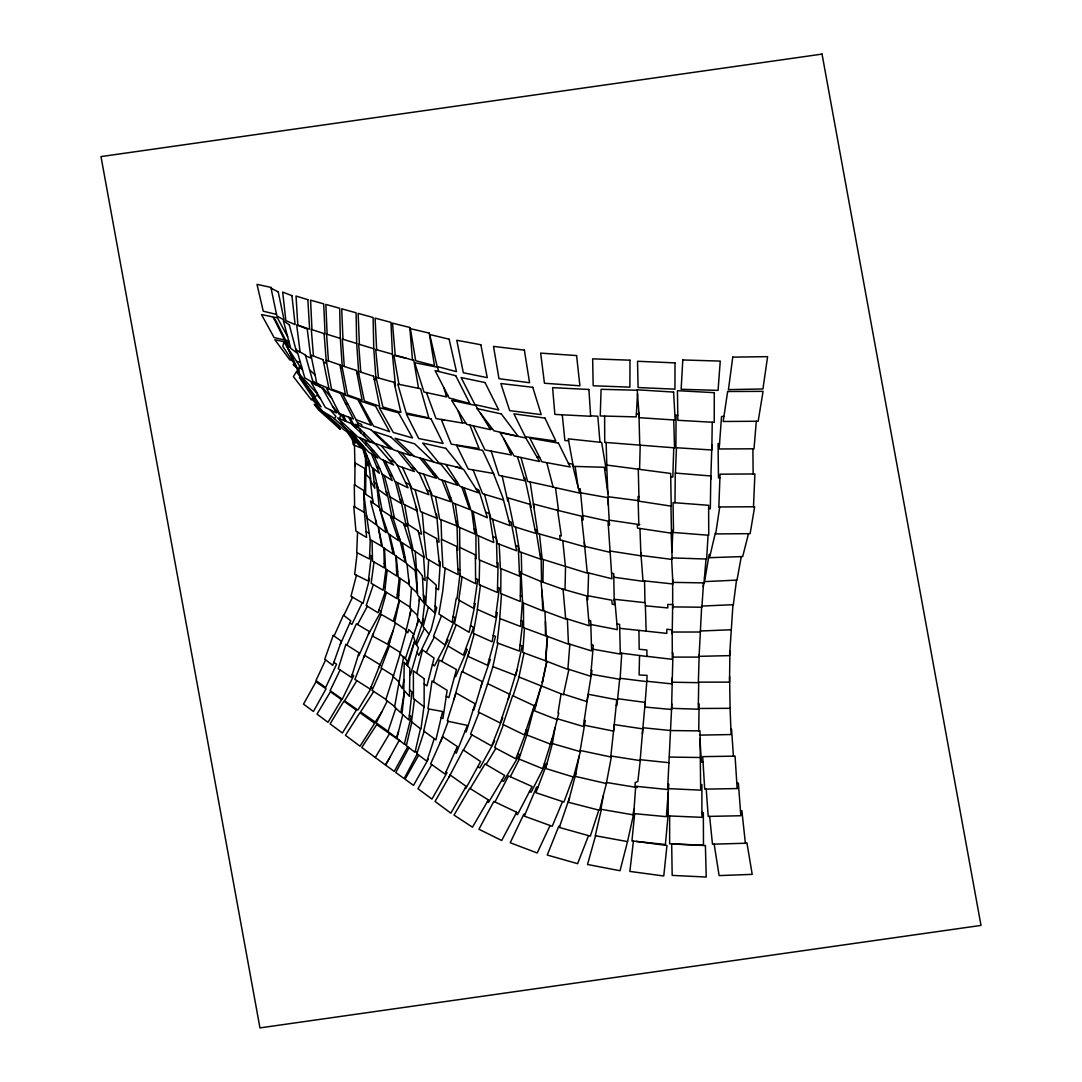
<?xml version="1.0" encoding="UTF-8"?>
<svg xmlns="http://www.w3.org/2000/svg" width="1082" height="1082" viewBox="0 0 1082 1082"><rect width="100%" height="100%" fill="white"/><g stroke="black" fill="none" stroke-linecap="round" stroke-linejoin="round"><path stroke-width="1.5" d="M669.65 815.95L669.636 843.771L703.489 845.299L703.327 812.582L701.907 812.514M668.216 792.186L668.135 815.882L701.907 817.343L701.893 784.626L700.69 784.572M365.905 459.187L365.838 474.187L370.152 478.758M365.919 457.064L365.932 454.305M500.925 568.659L500.763 593.558L520.266 601.484L520.564 571.715L519.36 571.242M675.006 502.738L675.236 473.064L710.833 475.972L710.319 508.743L708.642 508.594M354.801 484.993L355.004 462.866L364.81 468.506L364.539 493.433M698.769 730.823L699.08 703.963L698.35 703.936M668.473 788.629L700.663 790.144L700 730.877L670.799 730.566L643.208 727.753M729.917 650.918L729.525 682.12L698.715 682.147L698.269 709.21L671.976 708.345M712.24 422.25L711.821 449.99L675.885 447.705L676.061 415.096L677.792 415.204M542.907 582.17L543.299 559.516M479.651 560.097L479.15 584.686L497.409 592.476L498.085 563.073L497.071 562.654M565.047 589.568L565.534 566.4L587.283 573.149L584.294 542.352M639.543 655.516L639.11 674.952L647.063 675.384L646.793 681.633L620.148 678.292M639.584 469.006L640.219 444.716M699.175 654.853L698.35 682.674L672.774 682.228M673.761 447.759L672.815 477.067L670.718 476.81M588.622 572.946L587.729 599.739L586.985 599.509M675.452 473.077L676.439 447.745M357.56 532.06L356.722 552.523L369.462 558.975L370.301 539.58M753.491 506.768L754.898 473.957L720.044 474.173L718.84 507.323L719.692 507.309M671.908 552.091L672.882 530.153L673.586 532.466L708.737 535.279L708.629 505.308L673.045 502.589L673.491 530.18M732.96 604.689L729.593 655.624L699.121 656.341M637.501 393.699L636.243 416.895L600.24 415.961L601.105 389.304L637.244 390.25M701.623 607.205L699.053 657.099L672.882 657.099M640.382 759.713L637.839 781.474L635.215 782.516L634.999 786.208L667.608 789.522L671.814 703.976M427.62 577.518L428.675 559.786M708.074 535.225L706.641 559.042L672.138 557.906M621.758 653.217L620.081 679.374L591.381 674.262M703.53 582.887L701.893 607.218L673.153 606.907M501.493 593.856L499.749 618.512L520.564 626.492L522.471 600.564M524.5 628.033L522.728 652.419L545.477 660.777L547.33 636.338M547.587 636.432L545.734 660.886L567.874 669.433L569.862 644.209M411.498 587.702L409.916 608.219L417.53 615.347M601.362 809.35L595.276 835.723L627.519 841.593L633.727 813.583L635.634 787.277M419.261 600.97L419.532 597.453M706.032 559.029L704.017 582.9L672.896 582.373M756.318 421.263L754.019 448.8L719.151 448.976L721.545 416.502L723.926 416.502M400.178 578.424L398.352 599.617L410.01 607.056M668.135 814.787L665.403 844.501L631.942 840.944L634.661 813.664M619.675 679.293L616.929 705.437L616.199 705.288M404.506 690.911L401.963 713.863L408.861 719.936L411.985 691.885L409.578 689.937M387.18 569.984L384.746 591.327L396.837 598.549L399.244 577.788M499.898 618.566L497.111 642.87L519.346 651.066L522.836 621.366L520.983 620.716M357.209 552.78L354.666 574.339L368.38 581.075L371.356 556.08L369.625 555.269M445.135 568.158L442.781 590.975L438.873 614.008L452.114 622.42L456.239 598.387L457.01 598.806L460.039 573.514M637.244 786.438L637.122 787.52L606.529 782.489M633.43 841.093L629.859 871.416L663.753 875.987L666.972 845.488L636.175 841.39M703.273 586.823L703.733 582.887M419.654 597.616L417.3 617.227L421.899 624.747M422.129 624.03L425.294 597.832L423.387 594.911M480.422 585.227L477.324 609.369L495.542 617.497L499.37 588.081L497.531 587.31M736.517 580.128L733.353 604.676L701.975 606.069M373.993 561.964L371.167 583.266L383.136 590.272L385.949 569.213M414.474 699.418L411.498 721.735L420.939 729.173L423.955 706.695M462.068 576.828L458.768 600.037L473.605 608.368L477.757 579.519L475.593 578.37M715.811 533.02L719.746 506.958L754.654 506.755L750.137 533.656L715.648 533.926L715.324 533.047L709.535 557.69L742.698 556.554L748.501 533.669M561.058 693.819L558.014 712.93L558.785 713.146L557.014 719.638L534.427 710.793L541.243 685.934L518.954 676.994L524.04 652.906M633.917 809.255L632.984 814.8L600.916 809.268L603.188 795.973M404.492 691.046L400.827 712.768L394.551 707.087L399.393 680.429M580.655 750.556L573.555 777.052L545.653 768.477L552.361 743.564L554.958 728.064M477.5 609.437L473.28 633.335L492.107 641.802L497.314 612.574L496.246 612.114M403.965 679.604L402.342 688.652L398.866 683.391L403.681 656.49L407.251 661.291L406.602 664.889L414.758 640.544L413.121 635.35L405.344 658.735M741.305 556.594L737.004 580.101L704.558 581.616L709.143 554.498L710.292 554.444M355.383 441.091L354.91 443.606L347.187 431.84M355.653 439.711L355.978 438.007L354.22 436.046L332.661 417.273L323.234 411.715L344.522 430.244L354.22 436.046M611.519 756.102L606.326 783.53L575.299 776.376L579.181 756.061M459.336 600.361L454.426 623.651L469.128 632.28L475.214 603.702L474.335 603.229M546.708 661.264L542.19 682.512L542.731 680.957M487.427 684.46L492.878 666.62L497.923 643.168M546.951 661.359L541.636 686.015L563.411 694.766L568.902 669.352M399.515 600.361L394.632 622.475L406.25 629.967M409.537 616.213L411.065 609.301M339.653 413.662L339.478 414.42L332.499 406.115M411.85 722.019L406.345 745.701L415.001 752.328L420.465 728.808M428.783 709.373L423.698 730.986L435.911 739.872L442.619 711.51L427.958 708.832L432.043 680.916L447.123 690.343L442.917 718.637L441.199 717.501M411.16 609.382L405.993 631.063L407.792 632.767L408.753 629.508L413.797 634.363M416.922 625.004L418.355 618.958M339.423 419.667L343.805 426.673L347.674 430.338M339.653 418.734L340.735 414.352L345.077 420.966M402.802 714.593L396.81 738.33L404.289 744.186L411.228 716.649L409.375 715.324M416.624 673.22L422.548 649.93L434.071 658.072L426.957 685.92L424.144 683.81M606.65 782.516L599.523 810.283L568.321 802.262L575.867 773.427M356.465 575.232L350.96 596.29L363.092 603.337L369.557 578.789L368.705 578.315M557.406 718.773L550.711 744.213L526.92 734.989L534.792 705.072L535.888 705.478M428.391 606.948L423.143 626.64L429.013 634.174M433.463 681.809L439.319 660.061L456.469 669.528L448.854 697.66L446.257 696.159M474.187 633.754L467.951 656.341L487.549 665.281L495.542 636.446L493.243 635.459M595.546 835.764L587.526 864.491L620.027 870.739L627.587 841.336M386.409 592.314L380.35 613.886L393.348 621.406L399.312 600.226M406.372 631.415L400.083 653.826L403.518 657.41M407.495 665.795L414.541 641.788L418.369 647.807L410.389 675.006L409.794 673.964M395.403 622.962L388.79 645.305L400.435 652.541M400.137 653.88L393.199 676.615L398.812 681.782M322.49 388.465L322.734 387.64L331.674 398.271M513.111 695.861L519.103 677.062M535.13 705.207L541.027 686.718M393.253 676.669L385.76 699.824L394.646 706.519M424.158 731.324L416.841 753.694L426.849 761.228L434.234 738.641M598.819 810.093L590.326 836.129L559.326 827.446L569.511 797.732M527.272 733.65L518.968 758.996L542.731 768.72L552.172 738.654M413.283 635.878L418.734 619.567M415.637 643.506L423.414 620.189L422.778 618.701M462.528 671.787L469.29 651.499M395.85 708.264L387.992 731.459L396.391 737.856L398.514 731.581M373.398 584.564L366.189 605.514L378.01 612.75L385.287 591.651M441.781 661.413L456.252 624.72M573.257 776.957L563.911 802.06L535.888 792.7L547.059 763.256M389.493 645.751L381.067 667.932L393.483 675.655M503.414 724.71L494.623 747.621L515.83 758.82L526.907 729.971L526.271 729.647M441.524 615.685L433.517 636.311L444.864 644.926L455.36 617.944L453.155 616.361M588.54 835.629L577.612 863.666L547.262 855.037L558.799 826.215L559.664 826.459M479.096 712.416L470.562 734.096L491.647 745.998L502.738 717.839L502.062 717.474M454.832 752.166L456.293 753.126L467.397 725.4L448.232 721.315L440.239 742.428M381.189 614.373L372.384 635.986L387.586 644.25L393.118 630.671M389.385 643.249L379.255 666.593M562.532 801.6L552.212 826.283L524.283 816.126L536.604 787.047L537.849 787.493M381.784 668.378L372.059 690.357L385.895 699.405M346.903 645.102L356.37 623.8L369.544 631.645L358.926 655.516L358.318 655.137M334.081 636.013L343.413 615.144L350.811 620.825L340.33 644.29M325.628 659.871L315.971 680.51L325.668 687.53L336.57 664.199L333.838 662.346M550.075 825.498L537.199 852.981L510.217 842.743L523.823 814.137L524.959 814.543M316.715 392.239L316.417 392.874L299.849 374.656M343.805 615.442L352.529 597.196M362.213 602.823L351.893 624.395L349.878 622.921M416.502 644.872L424.455 628.331M340.113 669.934L330.118 690.614L342.291 699.202L353.679 675.641L352.205 674.654M312.779 397.378L311.481 399.975L293.411 376.658L296.36 371.735L314.118 394.673L313.618 395.701M387.302 700.974L376.238 722.857L388.059 731.283M510.285 776.741L519.346 759.158M494.947 801.938L508.54 775.956L532.087 786.506L517.466 814.678L515.816 813.907M426.173 652.487L434.382 636.96M417.206 753.978L404.154 778.594L395.782 772.507L408.969 747.703M381.026 611.479L368.367 634.295M357.56 624.517L367.38 606.245M407.725 746.756L394.267 771.412L385.652 765.123L399.204 740.331L376.685 724.629L361.767 747.5L385.354 764.947L389.858 757.414M463.461 750.097L471.914 734.854M418.693 755.101L405.074 779.229L413.527 785.37L428.215 759.293L427.606 758.888M431.759 764.595L417.95 788.697L431.948 799.084L447.028 772.683L445.973 771.939M297.536 370.328L296.901 371.424L299.241 373.98M299.349 367.217L302.514 369.855M375.278 757.522L389.52 733.704M470.17 788.575L485.074 763.892L504.685 775.469L488.509 802.384L487.373 801.681M486.102 764.501L495.935 748.311M356.844 680.619L344.576 700.771L357.899 710.09L371.775 687.232L371.126 686.8M381.675 712.078L375.265 722.073L360.604 711.915L373.75 691.466M334.324 418.72L335.934 416.367L330.199 409.889M313.739 398.798L312.752 400.042L325.682 414.636M314.808 397.459L316.891 394.822L320.515 398.933M700.433 631.009L730.837 629.765M704.436 577.829L705.207 577.802M745.349 842.919L746.932 842.864L752.206 874.364L719.111 875.595L714.161 844.136M740.467 810.756L741.887 810.716L745.376 843.243L712.47 844.19L709.643 816.383M699.946 735.124L731.094 734.543L730.079 708.155M703.043 762.147L701.447 762.174L699.905 738.533M736.815 783.219L738.37 783.192L740.859 815.747L708.21 816.41L706.221 789.116M730.891 729.309L731.581 729.295L733.42 756.169M719.909 477.919L718.489 477.933L718.056 443.552L719.544 443.539M699.026 708.48L730.079 708.318L729.593 676.629M672.788 632.037L700.27 632.023M667.905 784.22L668.798 784.22L666.417 816.667L633.579 813.569M669.42 757.062L699.689 757.508M604.703 469.926L606.285 470.115L601.646 442.43L568.266 438.846L573.311 466.369L604.351 467.302L608.449 497.788L580.601 492.783M636.405 414.027L638.502 414.108M673.721 419.965L674.546 447.84L604.73 442.376L604.622 416.07M590.61 415.799L597.819 416.232L599.969 442.24M568.632 440.793L564.899 440.55L562.261 414.798M669.109 762.715L640.206 759.699M711.902 444.756L710.793 479.177M578.478 488.618L580.209 488.739L583.184 519.901L581.805 519.549M638.921 412.864L639.746 444.675M672.314 677.63L671.57 709.494L645.129 707.06M672.652 579.222L672.679 608.395M645.372 605.798L667.81 607.935L667.689 604.486L672.666 604.486L672.22 633.944M672.301 652.906L672.99 652.973L672.152 683.905L646.806 681.268L644.764 707.669M640.842 552.672L643.033 581.305L613.778 577.206M666.742 812.352L668.149 812.501M619.688 628.317L666.769 633.376L666.85 629.251L672.192 629.859L672.328 659.33L646.941 656.341M643.006 580.736L672.896 583.969L671.652 559.367M614.184 599.279L645.278 602.688L646.17 631.333M638.258 468.817L639.043 501.209L671.219 506.146L670.664 473.456L606.677 465.057L607.868 493.541M608.3 496.76L638.164 500.614M641.572 555.512L672.192 559.435L671.165 533.155M620.297 653.028L646.941 656.476L646.86 650.012L639.178 649.254L638.935 630.508M617.633 698.702L645.183 702.421L642.356 734.029M638.935 496.706L638.055 496.584L638.813 524.513M609.207 520.131L639.814 524.662L637.325 524.878L637.474 528.084L671.489 533.21L670.962 506.106M444.215 419.951L441.28 419.505L451.289 444.175L479.083 448.53L469.886 425.091M462.379 422.643L465.869 423.157M614.265 724.588L642.789 728.889L640.125 760.578L610.843 755.993M610.086 551.009L640.95 555.85L639.962 528.53M446.095 394.93L447.705 395.187M493.73 474.132L482.599 450.355L456.618 445.446L468.208 469.074L493.46 473.443L502.846 497.544L510.177 525.676L490.958 518.643L484.479 494.285M616.916 623.895L619.594 624.355L620.324 654.096L592.99 649.186M489.794 428.445L492.445 428.932M587.864 595.749L611.776 600.199L612.182 604.202L614.278 604.676L613.724 573.676L611.56 573.23M614.197 600.659L614.914 600.78L617.403 629.656L590.813 624.476M588.135 694.238L616.754 699.743L613.602 731.121L584.483 725.278M510.068 452.262L512.111 452.668M614.157 725.616L610.721 756.954L580.155 750.448M536.875 456.847L539.648 457.416M568.361 463.258L572.337 464.097L579.6 493.081L553.145 487.143L546.789 462.663M285.621 342.047L274.882 339.762L289.827 359.914L292.072 360.414M286.662 342.264L289.259 342.818M608.3 524.919L609.491 525.162L607.935 497.706M553.105 486.981L527.624 481.422L520.969 457.47M582.765 515.546L608.043 521.159L611.952 578.762L587.242 572.594M284.58 339.964L274.138 337.611L261.492 314.551L277.438 317.892L287.596 336.597M285.648 340.208L288.745 340.911M296.644 361.442L300.336 362.267M406.115 358.237L393.902 355.396L398.947 384.34M412.458 359.711L413.743 360.008L418.558 388.33M585.091 546.424L610.167 552.347M276.532 314.402L263.251 311.21L257.002 284.377L271.284 287.474L271.541 288.556M533.953 507.566L530.139 481.977M517.439 456.699L524.053 477.96L524.892 478.163L531.181 507.255L530.41 507.052M295.17 365.202L293.141 364.675L296.238 367.515M299.484 366.338L301.675 366.92M508.486 501.182L507.728 500.98L502.17 476.039M313.469 381.905L316.674 382.785M584.334 720.233L585.308 720.504L579.966 751.557L552.307 743.55M394.741 385.49L395.43 385.706L392.428 354.152L375.684 349.486L378.497 378.01M560.206 539.783L537.862 533.521L533.399 503.955L557.622 510.352L561.342 535.955L559.719 535.482L560.219 539.837L584.78 546.816L581.426 516.128L556.797 510.136M587.986 695.199L583.333 726.468L557.257 718.732M433.896 462.095L414.23 456.333L395.052 438.251L414.69 443.823L433.896 462.095L441.01 464.286L457.727 485.358L439.089 479.191L422.805 458.849M588.743 620.229L590.691 620.811L591.624 650.931L568.429 643.776M503.482 499.979L482.586 493.717L473.199 470.061M591.435 644.71L593.328 645.278L590.664 676.277L567.901 669.041M591.191 670.204L592.003 670.448L586.944 701.623L563.546 694.144M409.767 454.711L413.824 455.955M373.777 348.945L373.101 317.499L358.142 313.388L359.4 344.374M356.695 343.684L356.073 312.793L341.709 308.816L342.953 339.261M565.643 618.444L589.203 625.748L586.674 595.939L561.653 588.824M340.343 338.625L339.68 308.262L325.858 304.421L327.129 334.311M313.455 356.046L311.305 329.401L325.06 333.919L323.707 303.88L310.575 300.16L311.968 329.618M432.705 473.727L435.424 474.606M534.981 529.504L535.955 529.828L540.662 559.178L519.617 551.793L515.532 527.083M374.223 379.268L376.049 379.877L373.75 348.729L358.656 344.157L360.793 372.127M455.806 466.815L463.583 469.412L478.596 492.865L459.999 486.386L445.811 464.462M389.777 448.164L392.685 449.152M357.019 373.52L358.791 374.115M340.546 367.948L342.358 368.123M411.16 467.573L415.069 468.925M542.515 605L543.259 605.257M323.586 362.2L326.412 363.214L324.086 333.567M345.429 403.329L347.958 404.249M509.027 521.267L511.15 522.024L516.628 550.806L497.328 543.462L492.608 519.252M520.32 595.79L522.268 596.493M453.71 480.3L456.807 481.436M520.036 645.17L522.173 645.954L515.749 675.466L492.865 666.62M448.692 496.922L450.707 497.679M539.891 554.39L541.095 554.85L541.555 581.683M515.587 545.382L518.237 546.369L519.576 576.111L500.371 568.442L499.194 544.165M354.45 426.051L358.521 427.593M426.835 490.132L430.136 491.39L436.776 518.21L420.614 511.678L415.069 489.632M444.81 481.084L452.519 502.792L469.696 509.473L461.838 487.022M492.824 536.537L496.232 537.876M357.493 422.792L361.604 424.428L361.943 426.606M467.803 504.05L469.236 504.631M475.972 488.753L478.785 489.93L487.36 517.751L471.103 510.609L463.975 487.766M485.629 512.138L489.24 513.639L493.771 542.528L476.946 535.144L473.159 511.515M516.885 670.258L508.107 699.324M544.381 763.689L545.49 764.149L531.14 792.227L529.49 791.51M363.647 449.098L363.336 446.866M455.793 521.281L456.888 521.74L457.754 550.305L456.861 549.899M305.53 355.748L310.845 358.02L307.207 328.982L296.657 324.87L300.12 352.069M474.146 529.003L475.891 529.761L476.026 558.867L475.404 558.582M435.694 513.869L436.655 514.288L439.022 542.177L436.952 541.203M489.28 659.033L490.362 659.506L480.557 687.8M370.206 441.699L375.522 444.134L393.564 464.99L380.688 458.917L363.755 439.414M405.615 482.667L409.713 484.547L417.287 510.866L403.694 504.266L397.392 482.626M388.925 459.62L395.011 462.447M366.108 531.708L369.097 533.142M416.137 506.863L421.534 534.21L418.599 532.628M354.977 466.531L354.477 445.229M364.783 471.563L365.54 471.941M453.858 699.729L461.865 671.462L482.423 681.646L473.835 710.035L473.172 709.697M457.889 569.091L460.012 570.187M394.294 618.052L395.471 618.661M465.72 648.686L467.343 649.552L455.59 676.791L454.656 676.264M373.398 633.497L363.566 657.694M388.587 641.802L389.655 642.383M397.324 594.41L398.731 595.195M517.818 753.64L519.63 754.641L503.455 781.38L501.737 780.379M366.473 515.127L370.179 539.512L381.54 546.112L378.822 529.896M384.218 563.573L385.314 564.182M470.535 625.707L473.578 627.398L463.353 655.124L448.327 646.225M399.975 499.357L400.84 499.843L406.345 526.271L404.154 524.973M389.534 474.471L392.401 476.08M396.594 570.917L397.689 571.539M383.623 586.552L385.178 587.445M378.916 610.113L381.067 611.357M448.232 721.315L447.272 720.747L455.982 692.94L475.052 703.733L466.18 731.892L465.057 731.229M391.86 548.087L393.077 548.817M373.872 451.059L371.14 449.395L372.249 451.857M493.811 740.507L494.69 741.048L479.826 767.895L477.811 766.611M384.678 527.137L386.315 528.165M403.938 556.73L405.114 557.487M355.559 434.91L349.986 431.326L368.502 451.951L377.807 458.065L359.467 437.601M397.026 535.739L399.082 537.064M377.429 486.075L382.162 510.582M386.193 491.769L387.031 492.31L392.266 518.494L390.954 517.588M415.299 751.03L417.287 752.328M399.204 740.331L400.286 741.048M404.398 743.78L406.467 745.16M354.625 506.863L354.274 484.668L363.822 490.606L363.863 492.986L372.478 498.748M439.116 561.193L440.266 561.977L438.548 589.839L436.1 588.067M376.522 466.328L379.714 468.533M401.503 708.778L402.463 709.44M449.138 776.849L463.231 749.948L480.584 761.552L465.787 788.521L465.192 788.102M447.028 639.367L448.083 640.138L434.437 665.957L432.462 664.402M365.851 470.886L365.608 494.149M309.547 369.828L315.051 374.927M422.548 578.045L425.172 580.493L423.589 557.014M417.49 593.315L409.361 585.7L407.021 564.155M370.585 478.582L370.071 478.082L372.952 502.792M374.183 482.072L376.617 484.438L379.282 507.404M312.779 381.162L316.417 385.165M317.513 383.758L320.258 386.95M350.771 433.977L365.31 451.059L358.751 445.027L347.836 432.232M435.113 605.758L436.722 607.665L431.096 629.846L418.802 655.408L417.097 652.162M401.544 452.492L417.868 472.334L436.384 478.244L419.87 457.984M381.229 445.608L397.635 465.666L414.392 471.549L397.946 451.289M295.738 348.959L297.023 350.703M364.499 452.344L366.947 455.684M287.325 347.281L283.876 342.034L282.848 346.416L295.021 364.877M287.974 348.269L299.552 365.865L298.808 370.639L297.225 368.232M351.988 431.529L353.205 433.395M477.703 408.766L475.674 405.452L451.64 400.394L466.626 424.36L490.552 429.676L480.367 413.094M349.973 417.679L355.221 427.498M348.62 417.152L353.043 425.429M473.375 425.862L484.939 449.923L511.353 454.981L503.725 438.71M385.178 461.027L394.984 481.463L408.076 487.82L397.324 465.274M402.45 467.356L412.039 488.523L428.878 494.677L419.045 472.712M373.872 455.481L382.271 474.214L392.266 480.584L383.096 460.053M343.386 415.123L346.199 421.439M356.154 419.775L358.683 425.483M362.849 445.662L364.81 450.477M364.891 450.68L371.572 467.045L379.363 473.307L371.478 453.913M423.698 474.187L432.3 495.502L450.599 501.71L441.997 480.151M426.416 392.563L436.019 418.558L462.528 423.048L458.119 410.741M454.007 399.299L454.629 401.016M491.201 451.126L498.991 475.377L524.756 480.746L524.053 477.96M438.819 371.518L437.48 367.231L414.649 362.673L423.995 392.049L446.731 396.959L443.823 387.613M360.171 437.899L360.387 438.629M362.321 445.081L363.471 448.895M363.66 449.544L367.88 465.774L362.768 448.719L353.232 444.702L352.489 439.914M361.347 443.985L362.47 447.718M384.259 475.485L389.926 496.8L401.03 503.387L395.295 481.612M389.615 534.63L394.646 555.215L405.317 562.41L399.488 538.336M373.452 468.547L378.186 489.389L387.126 495.894L382.203 474.078M378.078 526.501L382.609 547.194L393.172 554.133L388.83 534.116M390.007 496.841L394.416 517.791M402.233 542.772L406.318 563.6L415.961 571.188L411.62 548.831M364.012 432.949L364.648 436.438M365.594 441.537L366.257 445.189M360.049 429.081L360.725 432.705M361.807 438.589L362.186 440.645M363.863 449.733L364.107 451.032M435.505 496.584L439.603 519.13L456.604 525.838L452.506 502.765M404.6 504.712L408.103 524.513M575.137 466.572L578.058 486.927M555.499 487.671L558.474 510.001M455.333 503.887L458.416 526.934L474.795 534.048L471.779 510.92M363.768 492.919L366.839 518.129L376.144 524.689L375.576 519.874M368.272 458.944L370.95 481.76L374.899 488.266L372.506 467.789M539.472 533.967L542.163 559.164L565.399 566.413L562.775 540.567M415.177 570.566L417.395 591.34M396.228 556.283L398.217 577.112L409.158 584.442L408.739 579.952M422.21 512.313L423.887 531.573M344.292 366.46L342.304 339.058L356.681 343.481L358.629 371.437M328.455 360.982L326.561 334.135L340.33 338.409L342.196 365.77M415.218 551.36L416.381 568.334M384.529 548.452L385.544 568.956L396.837 576.03L395.877 556.053M544.936 611.276L546.085 635.878L568.456 644.209L567.374 618.985M376.644 349.757L375.102 318.122L390.967 322.382L392.428 354.152M541.446 581.656L521.118 573.23L522.579 602.674L542.785 610.87L541.839 590.096M440.996 519.685L441.659 539.377M606.136 442.43L606.813 465.071M478.433 535.793L479.123 559.867L497.179 567.387L496.462 539.025M372.059 540.608L372.519 561.112L384.299 567.888L383.894 548.047M521.267 552.375L521.713 573.446M644.547 580.899L644.967 602.647M608.219 497.747L608.368 505.267M363.877 493.757L364.134 512.286M365.459 453.656L365.486 455.603M365.513 457.848L365.662 470.724M752.896 448.8L753.14 473.97M459.62 527.461L459.769 547.397M523.431 603.026L523.58 627.695L545.45 635.824L545.423 621.541M372.573 499.465L372.573 502.508M674.992 362.889L674.952 389.168L638.096 387.532L637.528 361.28L674.992 362.889M714.282 392.671L714.242 422.359L677.873 420.289L677.427 390.67L714.282 392.671M629.995 360.198L629.886 387.14L593.166 385.76L592.665 358.832L629.995 360.198M404.195 662.427L403.816 690.154L409.496 696.402L409.875 668.216L404.195 662.427M427.228 577.179L425.753 604.5L434.734 612.845L436.262 585.105L427.228 577.179M682.783 359.968L681.146 389.277L718.069 390.386L720.247 361.09L682.783 359.968M732.757 357.128L728.443 389.615L762.932 388.979L767.598 356.654L732.757 357.128M727.645 391.495L723.182 421.493L758.171 421.25L763.067 391.359L727.645 391.495M345.848 644.439L338.26 668.717L351.366 677.346L359.062 652.771L345.848 644.439M487.698 683.675L478.271 711.997L500.236 722.938L509.798 694.279L487.698 683.675M512.611 695.631L503.008 724.507L524.5 734.976L534.251 705.721L512.611 695.631M333.229 635.404L324.735 659.195L332.769 665.335L341.385 641.193L333.229 635.404M364.539 655.286L354.869 679.361L370.206 689.085L380.012 664.727L364.539 655.286M442.781 736.761L430.663 763.811L445.027 774.076L457.321 746.607L442.781 736.761M516.682 812.257L501.683 840.498L478.934 829.245L493.838 801.41L516.682 812.257M315.971 681.782L303.515 704.112L313.428 711.456L326.047 688.815L315.971 681.782M450.193 775.023L435.045 801.41L450.842 813.164L466.193 786.357L450.193 775.023M488.388 799.95L472.469 827.175L454.021 815.098L469.75 788.305L488.388 799.95M341.574 699.621L328.008 722.289L317.012 714.12L330.402 691.763L341.574 699.621M356.343 710.103L342.412 733.028L330.105 723.858L343.86 701.244L356.343 710.103M374.656 723.29L360.036 746.228L345.456 735.314L359.914 712.673L374.656 723.29M822.036 54.1L100.991 156.592L259.964 1027.9L981.009 925.408L822.036 54.1M737.153 788.562L704.707 789.143L702.705 756.629L735.07 756.142L737.153 788.562M705.396 845.556L671.679 843.933L672.179 875.392L706.235 877.042L705.396 845.556M588.919 389.466L552.591 387.654L554.877 414.406L590.637 416.272L588.919 389.466M673.599 392.076L637.203 389.791L639.286 417.679L675.154 420.059L673.599 392.076M576.584 355.559L540.648 353.111L544.449 383.231L579.911 385.814L576.584 355.559M532.763 387.302L500.858 383.528L509.663 410.619L541.216 414.609L532.763 387.302M524.364 350.122L493.514 346.389L498.991 378.686L529.571 382.744L524.364 350.122M544.949 418.085L513.936 413.851L525.257 436.709L555.891 441.104L544.949 418.085M558.447 443.12L529.842 438.102L541.852 461.757L570.2 466.978L558.447 443.12M480.841 344.752L456.78 340.262L463.326 372.735L487.252 377.659L480.841 344.752M430.988 418.856L406.413 414.176L418.72 438.535L443.133 443.444L430.988 418.856M420.573 388.736L397.77 384.11L406.156 412.945L428.851 417.923L420.573 388.736M525.798 437.994L500.087 432.638L514.085 455.968L539.648 461.554L525.798 437.994M485.02 382.555L461.121 377.537L474.93 404.6L498.734 409.956L485.02 382.555M501.345 413.933L476.932 408.59L493.852 430.771L518.156 436.344L501.345 413.933M445.838 448.34L422.697 443.079L438.873 462.825L461.919 468.263L445.838 448.34M429.229 333.121L410.376 328.644L415.677 360.698L434.477 365.662L429.229 333.121M449.111 339.193L429.716 334.514L437.128 366.487L456.482 371.653L449.111 339.193M455.752 375.697L435.086 370.599L449.165 398.014L469.818 403.491L455.752 375.697M409.821 327.481L392.495 323.126L395.228 355.18L412.485 360.022L409.821 327.481M398.514 412.824L379.227 407.603L393.266 432.435L412.54 437.967L398.514 412.824M394.01 382.271L375.995 377.32L382.906 406.994L400.881 412.364L394.01 382.271M529.855 504.334L507.783 497.815L513.815 526.542L535.793 533.426L529.855 504.334M307.843 299.673L296.022 296.049L297.834 325.155L309.628 329.199L307.843 299.673M373.615 376.252L358.21 371.302L364.323 400.908L379.701 406.277L373.615 376.252M390.818 436.952L373.547 431.353L393.321 449.747L410.673 455.549L390.818 436.952M356.438 370.463L341.871 365.662L347.565 394.916L362.105 400.137L356.438 370.463M375.508 406.088L359.495 400.759L373.52 426.065L389.601 431.718L375.508 406.088M340.005 364.891L326.209 360.225L331.511 389.128L345.293 394.186L340.005 364.891M357.831 399.474L342.751 394.294L356.073 419.748L371.221 425.253L357.831 399.474M371.031 429.743L355.099 424.252L374.507 443.214L390.561 448.935L371.031 429.743M563.046 589.311L541.027 581.507L543.786 610.857L565.697 619.039L563.046 589.311M340.33 393.28L326.534 388.222L339.505 413.608L353.381 419.005L340.33 393.28M323.072 359.684L310.98 355.099L316.81 383.461L328.914 388.452L323.072 359.684M291.924 295.656L282.686 292.072L285.851 320.597L295.102 324.6L291.924 295.656M350.852 423.36L337.489 417.855L357.547 436.79L371.072 442.524L350.852 423.36M322.125 387.829L311.318 382.771L325.411 407.522L336.353 412.918L322.125 387.829M456.685 546.451L441.361 539.228L442.93 567.049L458.186 574.65L456.685 546.451M475.377 554.863L459.728 547.37L460.08 575.813L475.634 583.712L475.377 554.863M278.223 291.842L271.082 288.326L276.87 316.039L284.066 319.961L278.223 291.842M305.286 354.896L296.901 350.311L304.799 377.834L313.266 382.825L305.286 354.896M436.668 538.579L423.535 531.384L426.538 558.555L439.644 566.116L436.668 538.579M364.472 512.476L353.773 506.376L355.91 531.073L366.595 537.47L364.472 512.476M403.694 523.539L392.617 516.682L400.543 541.676L411.66 548.858L403.694 523.539M390.359 515.803L379.917 509.149L388.168 533.669L398.663 540.635L390.359 515.803M418.234 531.032L407.143 523.904L413.175 549.994L424.279 557.473L418.234 531.032M289.3 324.857L283.349 320.745L290.733 348.309L296.779 352.854L289.3 324.857M424.144 678.685L413.378 670.867L413.419 698.607L424.158 706.844L424.144 678.685M379.457 507.526L370.517 501.02L377.158 525.798L386.139 532.642L379.457 507.526M335.677 423.576L314.24 404.398L318.568 409.929L340.33 429.378L335.677 423.576M304.772 382.595L299.349 377.496L315.444 401.327L321.097 406.778L304.772 382.595M422.44 575.827L416.232 568.158L417.571 594.897L423.779 602.985L422.44 575.827M276.37 321.584L273.421 317.567L286.108 343.021L289.246 347.43L276.37 321.584M298.957 371.965L286.906 345.942L300.607 376.942L298.957 371.965"/></g></svg>
